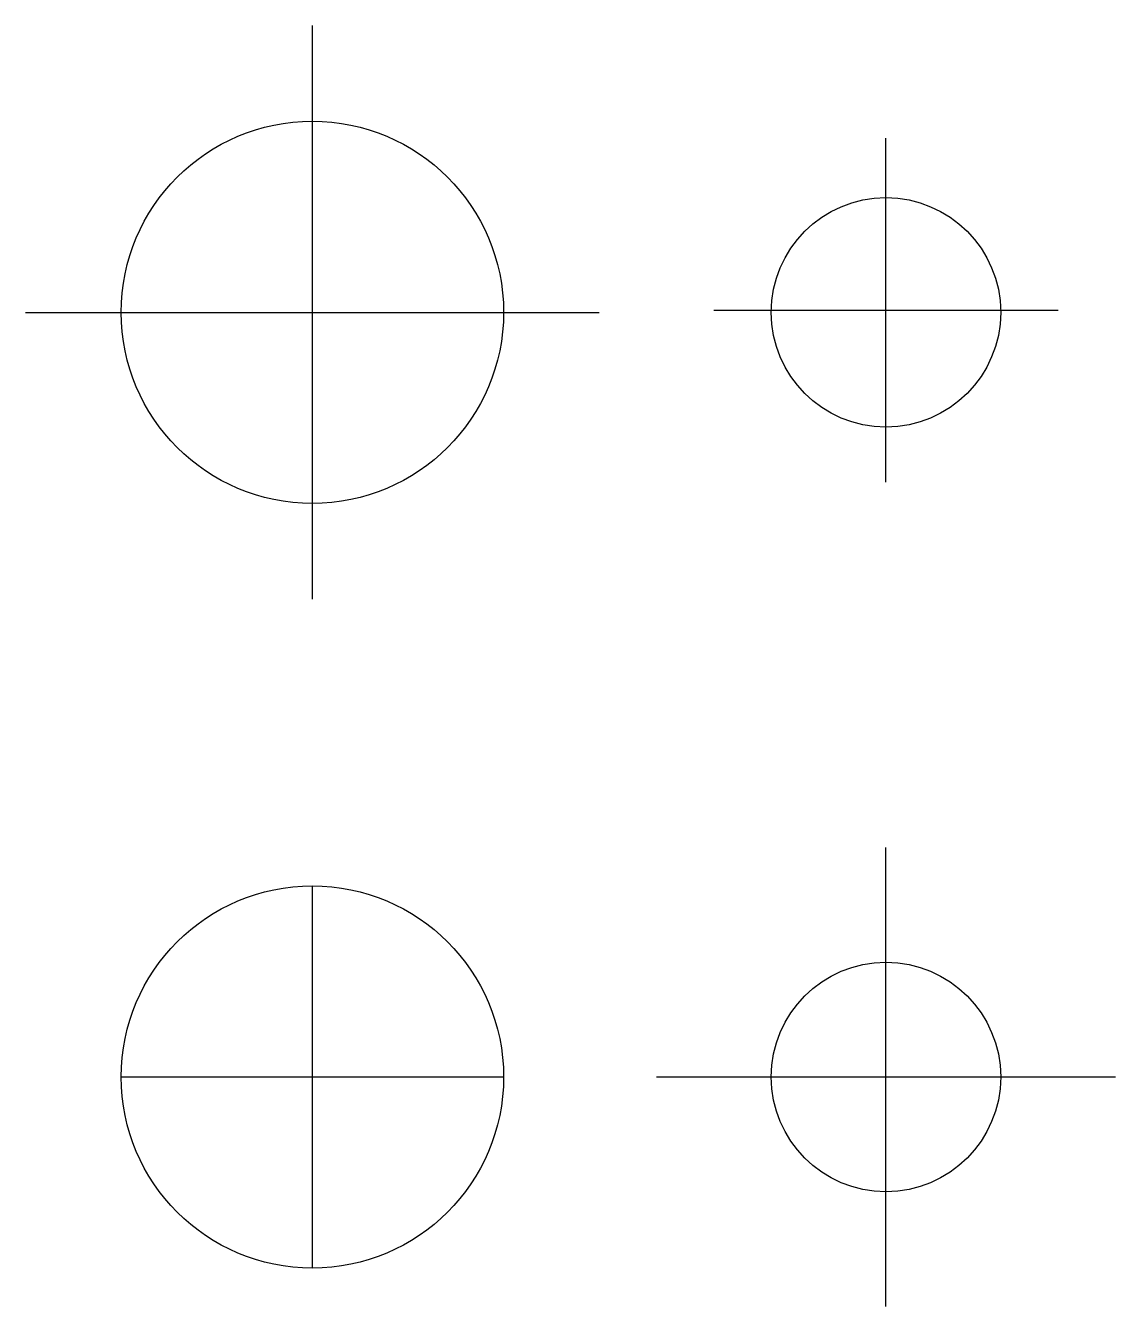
# Model space of a CAD drawing. Header units: millimetres. Extents: x 25 to 310, y 40 to 375.
import ezdxf

# ---------------------------------------------------------------- set-up
doc = ezdxf.new("R2010")
doc.units = ezdxf.units.MM

msp = doc.modelspace()

# ---------------------------------------------------------------- linework, layer by layer
for p, q in [((100, 225), (100, 375)), ((250, 255.58), (250, 345.58)), ((25, 300), (175, 300)), ((205, 300.58), (295, 300.58)), ((250, 40), (250, 160)), ((100, 50), (100, 150)), ((50, 100), (150, 100)), ((190, 100), (310, 100))]:
    msp.add_line(p, q)
for centre, radius in [((100, 300), 50), ((250, 300), 30), ((100, 100), 50), ((250, 100), 30)]:
    msp.add_circle(centre, radius)

doc.saveas('drawing.dxf')
